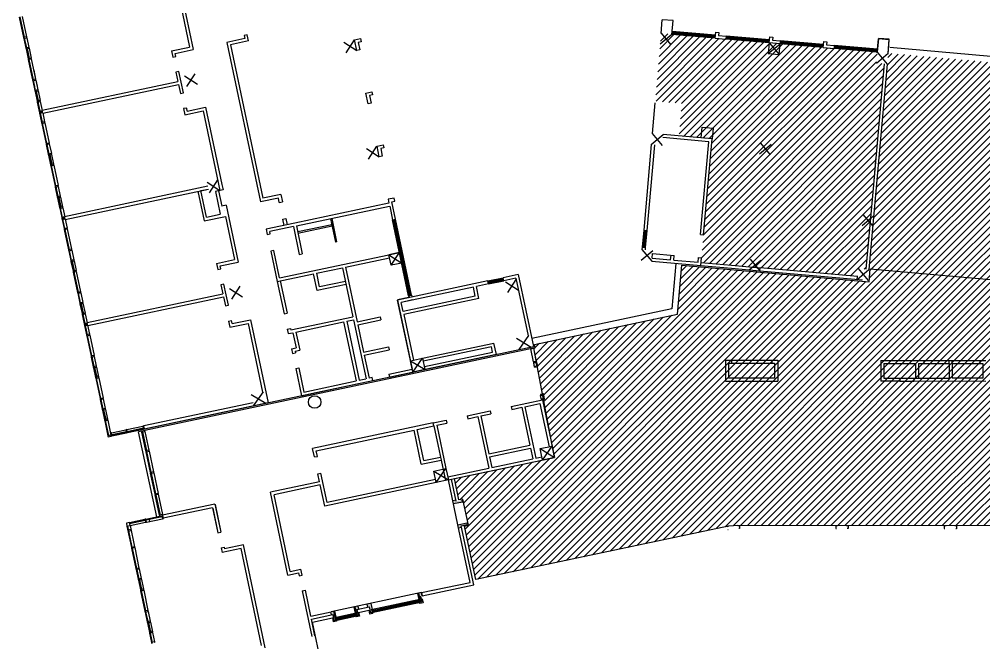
# Model space of a CAD drawing. Header units: millimetres. Extents: x -28081 to 142643, y -11740 to 128443.
# Drawn here: x -19255 to 42954, y 19248 to 59431 of the extents above; entities that cross this region are included whole.
import ezdxf

# ---------------------------------------------------------------- set-up
doc = ezdxf.new("R2010")
doc.units = ezdxf.units.MM
doc.header["$LTSCALE"] = 10
for name, color, linetype in [('A—\\M+5C3C5\\M+5B4B0', 135, 'Continuous'), ('A—\\M+5C7BD\\M+5CCE5', 7, 'Continuous'), ('E1-RI-5F$0$A-GLAZ', 140, 'Continuous'), ('E1-RI-5F$0$A-HOLE', 2, 'Continuous'), ('E1-RI-5F$0$A-WALL', 7, 'Continuous'), ('E1-RV-5F$0$$2$A-WALL', 7, 'Continuous'), ('E1-RW-3F$0$A-WALL', 7, 'Continuous'), ('XRE0$0$A-WALL', 7, 'Continuous')]:
    doc.layers.add(name, color=color, linetype=linetype)

msp = doc.modelspace()

# ---------------------------------------------------------------- hatches: boundary and pattern name
h = msp.add_hatch()
h.set_pattern_fill('ANSI31', color=8, scale=100, style=0)
edge = h.paths.add_edge_path()
edge.add_line((36090, 57307), (22144, 58539))
edge.add_line((22144, 58539), (21757, 54155))
edge.add_line((21757, 54155), (23475, 54003))
edge.add_line((23475, 54003), (23290, 51911))
edge.add_line((23290, 51911), (25432, 51722))
edge.add_line((25432, 51722), (24727, 43753))
edge.add_line((24727, 43753), (34813, 42861))
edge.add_line((34813, 42861), (34857, 43359))
edge.add_line((34857, 43359), (35355, 43315))
edge.add_line((35355, 43315), (36526, 56564))
edge.add_line((36526, 56564), (36028, 56608))
edge.add_line((36028, 56608), (36088, 57305))
h = msp.add_hatch()
h.set_pattern_fill('ANSI31', color=8, scale=100, style=0)
edge = h.paths.add_edge_path()
edge.add_line((36783, 57188), (35559, 43348))
edge.add_line((35559, 43348), (62752, 40943))
edge.add_line((62752, 40943), (63981, 54839))
edge.add_line((63981, 54839), (36787, 57245))
h = msp.add_hatch()
h.set_pattern_fill('ANSI31', color=8, scale=100, style=0)
h.paths.add_polyline_path([(10150, 23512), (9461, 26769), (9715, 26823), (9359, 28506), (9104, 28452), (8815, 29822), (15271, 31189), (13932, 38239), (14030, 38260), (13984, 38480), (23210, 40433), (23488, 43581), (35565, 42514), (35638, 43341), (62752, 40943), (62438, 37419), (61469, 37420), (61468, 36081), (61286, 36069), (61457, 26776), (27093, 26809), (26494, 26767), (10192, 23316)])
at = {"layer": 'A—\\M+5C7BD\\M+5CCE5'}
h = msp.add_hatch(color=18, dxfattribs=at)
h.paths.add_polyline_path([(8901, 28450), (8705, 28408), (8746, 28213), (9333, 28337), (9313, 28435), (8921, 28352)])
h.paths.add_polyline_path([(9644, 26869), (9623, 26967), (9036, 26843), (9078, 26647), (9273, 26689), (9253, 26787)])
h = msp.add_hatch(color=18, dxfattribs=at)
h.paths.add_polyline_path([(6690, 22474), (6495, 22432), (6618, 21851), (6716, 21872), (6634, 22257), (6732, 22278)])
h.paths.add_polyline_path([(3364, 21769), (3168, 21728), (3210, 21532), (3308, 21553), (3391, 21164), (3489, 21185)])
h = msp.add_hatch(color=18, dxfattribs=at)
h.paths.add_polyline_path([(2582, 21603), (2386, 21561), (2511, 20976), (2608, 20997), (2525, 21387), (2623, 21407)])
h.paths.add_polyline_path([(1016, 21271), (821, 21230), (862, 21034), (960, 21055), (1044, 20664), (1140, 20684)])

# ---------------------------------------------------------------- linework, layer by layer
msp.add_lwpolyline([(10150, 23512), (9461, 26769), (9715, 26823), (9359, 28506), (9104, 28452), (8815, 29822), (15271, 31189), (13932, 38239), (14030, 38260), (13984, 38480), (23210, 40433), (23488, 43581), (35565, 42514), (35638, 43341), (62752, 40943), (62438, 37419), (61469, 37420), (61468, 36081), (61286, 36069), (61457, 26776), (27093, 26809), (26494, 26767), (10192, 23316)], close=True)
at = {"layer": 'A—\\M+5C3C5\\M+5B4B0'}
for p, q in [((-19255, 59573), (-18978, 58262)), ((-19225, 59580), (-18948, 58269)), ((-18923, 58274), (-19201, 59585)), ((-19060, 59615), (-18782, 58304)), ((25635, 58272), (22844, 58512)), ((25641, 58338), (22850, 58579)), ((25647, 58405), (22856, 58645)), ((-18965, 58204), (-18833, 57578)), ((-18948, 58269), (-18923, 58274)), ((-18911, 58215), (-18936, 58210)), ((-18936, 58210), (-18803, 57584)), ((-18778, 57589), (-18911, 58215)), ((-18770, 58245), (-18637, 57619)), ((25629, 58206), (22839, 58446)), ((29116, 57905), (26327, 58146)), ((29122, 57972), (26333, 58212)), ((29128, 58038), (26338, 58278)), ((29133, 58105), (26344, 58345)), ((32609, 57672), (29819, 57912)), ((32615, 57738), (29824, 57978)), ((32621, 57804), (29830, 58045)), ((-18820, 57519), (-18688, 56893)), ((-18803, 57584), (-18778, 57589)), ((-18772, 57529), (-18639, 56903)), ((-18756, 57455), (-18706, 57465)), ((-18745, 57402), (-18756, 57455)), ((-18756, 57455), (-18655, 56978)), ((-18630, 56983), (-18731, 57460)), ((-18590, 56914), (-18722, 57540)), ((-18625, 57560), (-18492, 56934)), ((32604, 57605), (29813, 57845)), ((36090, 57305), (33301, 57545)), ((36096, 57371), (33307, 57612)), ((36102, 57438), (33313, 57678)), ((36107, 57504), (33318, 57744)), ((36902, 57635), (64016, 55238)), ((-18675, 56834), (-18398, 55523)), ((-18655, 56978), (-18605, 56988)), ((-18621, 56846), (-18646, 56840)), ((-18646, 56840), (-18368, 55529)), ((-18590, 56914), (-18639, 56903)), ((-18639, 56903), (-18590, 56914)), ((-18343, 55535), (-18621, 56846)), ((-18480, 56876), (-18202, 55565)), ((-18523, 56112), (-18398, 55523)), ((-18493, 56118), (-18368, 55529)), ((-18344, 55535), (-18468, 56123)), ((-18327, 56153), (-18203, 55565)), ((-18386, 55464), (-18253, 54838)), ((-18386, 55464), (-18306, 55091)), ((-18368, 55529), (-18344, 55535)), ((-18368, 55529), (-18343, 55535)), ((-18331, 55476), (-18356, 55471)), ((-18331, 55476), (-18356, 55471)), ((-18356, 55471), (-18223, 54845)), ((-18356, 55471), (-18276, 55095)), ((-18199, 54850), (-18331, 55476)), ((-18251, 55098), (-18331, 55476)), ((-18190, 55506), (-18058, 54880)), ((-18190, 55506), (-18108, 55118)), ((-18241, 54780), (-18108, 54153)), ((-18223, 54845), (-18199, 54850)), ((-18143, 54800), (-18192, 54790)), ((-18143, 54800), (-18192, 54790)), ((-18192, 54790), (-18177, 54715)), ((-18192, 54790), (-18060, 54164)), ((-18127, 54726), (-18143, 54800)), ((-18010, 54174), (-18143, 54800)), ((-18045, 54821), (-17913, 54195)), ((-18177, 54715), (-18127, 54726)), ((-18165, 54662), (-18177, 54715)), ((-18177, 54715), (-18076, 54238)), ((-18051, 54244), (-18152, 54721)), ((-18076, 54238), (-18026, 54249)), ((-18060, 54164), (-18076, 54238)), ((-18010, 54174), (-18060, 54164)), ((-18060, 54164), (-18010, 54174)), ((-18026, 54249), (-18010, 54174)), ((-17900, 54136), (-17777, 53555)), ((-18096, 54095), (-17970, 53498)), ((-18041, 54106), (-18066, 54101)), ((-18066, 54101), (-17940, 53504)), ((-17915, 53510), (-18041, 54106)), ((-17872, 53519), (-17970, 53498)), ((-17940, 53504), (-17915, 53510)), ((-17774, 53539), (-17872, 53519)), ((-17761, 53481), (-17774, 53539)), ((-17970, 53498), (-17957, 53439)), ((-17957, 53439), (-17859, 53460)), ((-17945, 53381), (-17818, 52784)), ((-17890, 53392), (-17915, 53387)), ((-17915, 53387), (-17788, 52790)), ((-17764, 52795), (-17890, 53392)), ((-17859, 53460), (-17761, 53481)), ((-17746, 53406), (-17623, 52825)), ((-17806, 52725), (-17528, 51414)), ((-17788, 52790), (-17764, 52795)), ((-17751, 52737), (-17776, 52731)), ((-17776, 52731), (-17499, 51420)), ((-17474, 51426), (-17751, 52737)), ((-17610, 52767), (-17333, 51456)), ((-17516, 51355), (-17383, 50729)), ((-17499, 51420), (-17474, 51426)), ((-17461, 51367), (-17486, 51362)), ((-17486, 51362), (-17354, 50736)), ((-17329, 50741), (-17461, 51367)), ((-17320, 51397), (-17188, 50771)), ((-17371, 50671), (-17238, 50045)), ((-17354, 50736), (-17329, 50741)), ((-17273, 50691), (-17323, 50681)), ((-17273, 50691), (-17323, 50681)), ((-17323, 50681), (-17307, 50606)), ((-17323, 50681), (-17190, 50055)), ((-17307, 50606), (-17257, 50617)), ((-17296, 50553), (-17307, 50606)), ((-17307, 50606), (-17206, 50129)), ((-17181, 50135), (-17282, 50612)), ((-17257, 50617), (-17273, 50691)), ((-17140, 50065), (-17273, 50691)), ((-17175, 50712), (-17043, 50086)), ((-17226, 49986), (-16949, 48675)), ((-17206, 50129), (-17156, 50140)), ((-17190, 50055), (-17206, 50129)), ((-17171, 49997), (-17196, 49992)), ((-17196, 49992), (-16919, 48681)), ((-17141, 50065), (-17190, 50055)), ((-17190, 50055), (-17141, 50065)), ((-16894, 48686), (-17171, 49997)), ((-17156, 50140), (-17140, 50065)), ((-17030, 50027), (-16753, 48716)), ((-16936, 48616), (-16804, 47990)), ((-16919, 48681), (-16894, 48686)), ((-16881, 48628), (-16906, 48622)), ((-16906, 48622), (-16774, 47996)), ((-16749, 48002), (-16881, 48628)), ((-16740, 48658), (-16608, 48031)), ((-16791, 47931), (-16659, 47305)), ((-16774, 47996), (-16749, 48002)), ((-16693, 47952), (-16743, 47942)), ((-16693, 47952), (-16743, 47942)), ((-16743, 47942), (-16727, 47867)), ((-16743, 47942), (-16610, 47315)), ((-16677, 47878), (-16693, 47952)), ((-16560, 47326), (-16693, 47952)), ((-16595, 47973), (-16463, 47347)), ((-16727, 47867), (-16678, 47877)), ((-16716, 47814), (-16727, 47867)), ((-16727, 47867), (-16626, 47390)), ((-16601, 47395), (-16702, 47872)), ((-16626, 47390), (-16577, 47400)), ((-16610, 47315), (-16626, 47390)), ((-16561, 47326), (-16610, 47315)), ((-16610, 47315), (-16561, 47326)), ((-16576, 47401), (-16560, 47326)), ((-16451, 47288), (-16328, 46707)), ((-16646, 47247), (-16520, 46650)), ((-16591, 47258), (-16616, 47253)), ((-16616, 47253), (-16490, 46656)), ((-16465, 46661), (-16591, 47258)), ((-16422, 46670), (-16520, 46650)), ((-16490, 46656), (-16465, 46661)), ((-16324, 46691), (-16422, 46670)), ((-16312, 46632), (-16324, 46691)), ((-16520, 46650), (-16507, 46591)), ((-16507, 46591), (-16410, 46612)), ((-16495, 46532), (-16369, 45936)), ((-16440, 46544), (-16465, 46539)), ((-16465, 46539), (-16339, 45942)), ((-16314, 45947), (-16440, 46544)), ((-16410, 46612), (-16312, 46632)), ((-16296, 46558), (-16173, 45977)), ((5859, 41615), (4823, 46507)), ((5924, 41629), (4888, 46521)), ((5989, 41643), (4954, 46534)), ((6054, 41657), (5019, 46548)), ((-16356, 45877), (-16079, 44566)), ((-16339, 45942), (-16314, 45947)), ((-16301, 45888), (-16326, 45883)), ((-16326, 45883), (-16049, 44572)), ((-16024, 44578), (-16301, 45888)), ((-16161, 45918), (-15883, 44607)), ((21021, 45837), (20924, 44742)), ((21021, 45837), (20924, 44742)), ((21088, 45832), (20991, 44736)), ((21088, 45832), (20991, 44736)), ((21154, 45826), (21057, 44730)), ((21154, 45826), (21057, 44730)), ((21221, 45820), (21124, 44724)), ((21221, 45820), (21124, 44724)), ((-16066, 44507), (-15934, 43881)), ((-16049, 44572), (-16024, 44578)), ((-16012, 44519), (-16036, 44514)), ((-16036, 44514), (-15904, 43887)), ((-15879, 43893), (-16012, 44519)), ((-15871, 44549), (-15738, 43923)), ((-15921, 43822), (-15789, 43196)), ((-15904, 43887), (-15879, 43893)), ((-15823, 43843), (-15873, 43833)), ((-15823, 43843), (-15873, 43833)), ((-15873, 43833), (-15857, 43758)), ((-15873, 43833), (-15740, 43207)), ((-15857, 43758), (-15808, 43769)), ((-15846, 43705), (-15857, 43758)), ((-15857, 43758), (-15756, 43281)), ((-15731, 43286), (-15832, 43763)), ((-15807, 43769), (-15823, 43843)), ((-15691, 43217), (-15823, 43843)), ((-15726, 43864), (-15593, 43238)), ((23091, 43697), (22836, 40763)), ((-15776, 43138), (-15499, 41827)), ((-15756, 43281), (-15707, 43292)), ((-15740, 43207), (-15756, 43281)), ((-15722, 43149), (-15746, 43144)), ((-15746, 43144), (-15469, 41833)), ((-15691, 43217), (-15740, 43207)), ((-15740, 43207), (-15691, 43217)), ((-15444, 41838), (-15722, 43149)), ((-15706, 43292), (-15691, 43217)), ((-15581, 43179), (-15303, 41868)), ((10971, 42570), (11949, 42777)), ((10971, 42570), (11949, 42777)), ((10985, 42504), (11963, 42712)), ((10985, 42504), (11963, 42712)), ((10999, 42439), (11977, 42646)), ((10999, 42439), (11977, 42646)), ((11013, 42374), (11991, 42581)), ((11013, 42374), (11991, 42581)), ((-15486, 41768), (-15354, 41142)), ((-15469, 41833), (-15444, 41838)), ((-15432, 41780), (-15457, 41774)), ((-15457, 41774), (-15324, 41148)), ((-15299, 41153), (-15432, 41780)), ((-15291, 41809), (-15158, 41183)), ((-15341, 41083), (-15209, 40457)), ((-15324, 41148), (-15299, 41153)), ((-15244, 41104), (-15293, 41093)), ((-15244, 41104), (-15293, 41093)), ((-15293, 41093), (-15277, 41019)), ((-15293, 41093), (-15160, 40467)), ((-15227, 41029), (-15243, 41104)), ((-15111, 40478), (-15243, 41104)), ((-15146, 41125), (-15013, 40498)), ((-15277, 41019), (-15228, 41029)), ((-15266, 40966), (-15277, 41019)), ((-15277, 41019), (-15176, 40542)), ((-15151, 40547), (-15252, 41024)), ((-15176, 40542), (-15127, 40552)), ((-15160, 40467), (-15176, 40542)), ((-15111, 40478), (-15160, 40467)), ((-15160, 40467), (-15111, 40478)), ((-15126, 40552), (-15111, 40478)), ((-15001, 40440), (-14878, 39859)), ((22836, 40763), (13803, 38851)), ((-15196, 40398), (-15070, 39802)), ((-15142, 40410), (-15167, 40405)), ((-15167, 40405), (-15040, 39808)), ((-15015, 39813), (-15142, 40410)), ((-14972, 39822), (-15070, 39802)), ((-14874, 39843), (-14972, 39822)), ((-14862, 39784), (-14874, 39843)), ((-15070, 39802), (-15058, 39743)), ((-15058, 39743), (-14960, 39764)), ((-15045, 39684), (-14919, 39087)), ((-15040, 39808), (-15015, 39813)), ((-14991, 39696), (-15015, 39690)), ((-15015, 39690), (-14889, 39094)), ((-14864, 39099), (-14991, 39696)), ((-14960, 39764), (-14862, 39784)), ((-14846, 39710), (-14723, 39129)), ((-14906, 39029), (-14629, 37718)), ((-14889, 39094), (-14864, 39099)), ((-14852, 39040), (-14877, 39035)), ((-14877, 39035), (-14599, 37724)), ((-14574, 37729), (-14852, 39040)), ((-14711, 39070), (-14433, 37759)), ((-14617, 37659), (-14484, 37033)), ((-14599, 37724), (-14574, 37729)), ((-14562, 37671), (-14587, 37665)), ((-14587, 37665), (-14454, 37039)), ((-14429, 37044), (-14562, 37671)), ((-14421, 37700), (-14288, 37074)), ((14006, 37360), (13918, 37342)), ((13918, 37342), (13930, 37283)), ((14113, 37383), (14006, 37360)), ((14126, 37325), (14113, 37383)), ((-14472, 36974), (-14339, 36348)), ((-14454, 37039), (-14429, 37044)), ((-14374, 36995), (-14423, 36984)), ((-14374, 36995), (-14423, 36984)), ((-14423, 36984), (-14407, 36910)), ((-14423, 36984), (-14291, 36358)), ((-14407, 36910), (-14358, 36920)), ((-14396, 36857), (-14407, 36910)), ((-14407, 36910), (-14306, 36433)), ((-14281, 36438), (-14382, 36915)), ((-14358, 36920), (-14373, 36995)), ((-14241, 36369), (-14373, 36995)), ((-14276, 37016), (-14143, 36389)), ((13930, 37283), (14126, 37325)), ((13988, 37011), (13930, 37283)), ((14096, 37318), (14071, 37313)), ((14071, 37313), (14119, 37088)), ((14144, 37093), (14096, 37318)), ((14183, 37053), (14126, 37325)), ((-14327, 36289), (-14049, 34978)), ((-14306, 36433), (-14257, 36443)), ((-14291, 36358), (-14306, 36433)), ((-14272, 36301), (-14297, 36296)), ((-14297, 36296), (-14019, 34985)), ((-14241, 36369), (-14291, 36358)), ((-14291, 36358), (-14241, 36369)), ((-13994, 34990), (-14272, 36301)), ((-14257, 36443), (-14241, 36369)), ((-14131, 36331), (-13853, 35020)), ((-14037, 34920), (-13904, 34294)), ((-14019, 34985), (-13994, 34990)), ((-13982, 34931), (-14007, 34926)), ((-14007, 34926), (-13874, 34300)), ((-13849, 34305), (-13982, 34931)), ((-13841, 34961), (-13708, 34335)), ((14363, 35238), (14559, 35280)), ((14451, 35257), (14363, 35238)), ((14363, 35238), (14375, 35180)), ((14375, 35180), (14571, 35221)), ((14433, 34908), (14375, 35180)), ((14559, 35280), (14451, 35257)), ((14541, 35215), (14516, 35210)), ((14516, 35210), (14564, 34985)), ((14589, 34990), (14541, 35215)), ((14571, 35221), (14559, 35280)), ((14629, 34949), (14571, 35221)), ((-13892, 34235), (-13759, 33609)), ((-13874, 34300), (-13849, 34305)), ((-13794, 34256), (-13843, 34245)), ((-13794, 34256), (-13843, 34245)), ((-13843, 34245), (-13827, 34171)), ((-13843, 34245), (-13711, 33619)), ((-13778, 34181), (-13793, 34256)), ((-13661, 33630), (-13793, 34256)), ((-13696, 34276), (-13563, 33650)), ((-13827, 34171), (-13778, 34181)), ((-13816, 34118), (-13827, 34171)), ((-13827, 34171), (-13726, 33694)), ((-13702, 33699), (-13803, 34176)), ((-13726, 33694), (-13677, 33704)), ((-13711, 33619), (-13726, 33694)), ((-13661, 33629), (-13711, 33619)), ((-13711, 33619), (-13661, 33629)), ((-13677, 33704), (-13661, 33630)), ((-13747, 33550), (-13543, 32586)), ((-13692, 33562), (-13717, 33556)), ((-13717, 33556), (-13513, 32593)), ((-13488, 32598), (-13692, 33562)), ((-13551, 33591), (-13347, 32628)), ((-13317, 32777), (-12378, 32976)), ((-12320, 32988), (-11282, 33208)), ((-11253, 33067), (-12290, 32847)), ((-12285, 32823), (-11247, 33042)), ((-12278, 32793), (-11241, 33012)), ((-11224, 33220), (-11282, 33208)), ((-11282, 33208), (-11241, 33012)), ((-11247, 33042), (-11253, 33067)), ((-11241, 33012), (-11182, 33025)), ((-11182, 33025), (-11224, 33220)), ((-13445, 32607), (-13543, 32586)), ((-13543, 32586), (-13530, 32528)), ((-13530, 32528), (-13432, 32548)), ((-13347, 32628), (-13445, 32607)), ((-13432, 32548), (-13335, 32569)), ((-13335, 32569), (-13347, 32628)), ((-12348, 32835), (-13288, 32636)), ((-13288, 32636), (-13282, 32611)), ((-13282, 32611), (-12343, 32810)), ((-13276, 32582), (-12337, 32780)), ((-12343, 32810), (-12348, 32835)), ((-12290, 32847), (-12285, 32823)), ((-11357, 32885), (-11556, 32843)), ((-10393, 27365), (-11556, 32843)), ((-11088, 31614), (-11345, 32827)), ((-11290, 32838), (-11315, 32833)), ((-11315, 32833), (-11059, 31625)), ((-11034, 31630), (-11290, 32838)), ((-11149, 32868), (-10892, 31655)), ((-10794, 30225), (-11077, 31560)), ((-11059, 31625), (-11034, 31630)), ((-11022, 31572), (-11047, 31566)), ((-11047, 31566), (-10764, 30231)), ((-10739, 30236), (-11022, 31572)), ((-10881, 31601), (-10598, 30266)), ((-10499, 28831), (-10781, 30166)), ((-10764, 30231), (-10739, 30236)), ((-10727, 30177), (-10752, 30172)), ((-10752, 30172), (-10469, 28837)), ((-10444, 28842), (-10727, 30177)), ((-10586, 30207), (-10303, 28872)), ((-10210, 27466), (-10486, 28772)), ((-10432, 28783), (-10456, 28778)), ((-10456, 28778), (-10180, 27472)), ((-10155, 27477), (-10432, 28783)), ((-10291, 28813), (-10014, 27507)), ((-11098, 27216), (-10197, 27407)), ((-10054, 27406), (-11091, 27186)), ((-11086, 27162), (-10049, 27381)), ((-10002, 27448), (-10061, 27436)), ((-10061, 27436), (-10019, 27240)), ((-10049, 27381), (-10054, 27406)), ((-9960, 27253), (-10002, 27448)), ((-12308, 26756), (-12019, 25391)), ((-12278, 26762), (-11990, 25397)), ((-11965, 25402), (-12254, 26767)), ((-12154, 26993), (-11156, 27204)), ((-11150, 27174), (-12148, 26963)), ((-12148, 26963), (-12143, 26938)), ((-12143, 26938), (-11145, 27149)), ((-12113, 26797), (-11115, 27008)), ((-12113, 26797), (-11824, 25432)), ((-11145, 27149), (-11150, 27174)), ((-11091, 27186), (-11086, 27162)), ((-11056, 27021), (-10019, 27240)), ((-10019, 27240), (-9960, 27253)), ((-12188, 26458), (-12213, 26453)), ((-12007, 25332), (-11730, 24021)), ((-11990, 25397), (-11965, 25402)), ((-11977, 25338), (-11700, 24028)), ((-11675, 24033), (-11952, 25344)), ((-11811, 25374), (-11534, 24063)), ((-11717, 23963), (-11585, 23336)), ((-11662, 23974), (-11687, 23969)), ((-11687, 23969), (-11555, 23343)), ((-11530, 23348), (-11662, 23974)), ((-11521, 24004), (-11389, 23378)), ((-11572, 23278), (-11440, 22652)), ((-11474, 23298), (-11524, 23288)), ((-11474, 23298), (-11524, 23288)), ((-11524, 23288), (-11508, 23213)), ((-11524, 23288), (-11391, 22662)), ((-11508, 23213), (-11458, 23224)), ((-11497, 23160), (-11508, 23213)), ((-11508, 23213), (-11407, 22736)), ((-11382, 22742), (-11483, 23219)), ((-11458, 23224), (-11474, 23298)), ((-11341, 22672), (-11474, 23298)), ((-11376, 23319), (-11244, 22693)), ((-11427, 22593), (-11150, 21282)), ((-11407, 22736), (-11357, 22747)), ((-11391, 22662), (-11407, 22736)), ((-11397, 22599), (-11120, 21288)), ((-11341, 22672), (-11391, 22662)), ((-11391, 22662), (-11341, 22672)), ((-11095, 21294), (-11372, 22604)), ((-11357, 22747), (-11341, 22672)), ((-11232, 22634), (-10954, 21323)), ((6435, 22423), (6518, 22034)), ((3447, 21380), (6577, 22047)), ((3489, 21185), (6618, 21851)), ((4087, 21448), (6591, 21982)), ((4101, 21383), (6604, 21917)), ((6560, 21839), (6572, 21780)), ((6787, 21826), (6572, 21780)), ((6735, 22073), (6787, 21826)), ((-11137, 21223), (-11005, 20597)), ((-11082, 21235), (-11107, 21230)), ((-11107, 21230), (-10975, 20603)), ((-10950, 20609), (-11082, 21235)), ((-10942, 21265), (-10809, 20639)), ((1098, 20880), (2469, 21170)), ((2626, 21204), (3291, 21345)), ((2626, 21204), (2680, 20951)), ((3291, 21345), (3345, 21093)), ((3461, 21315), (4028, 21436)), ((3475, 21250), (4042, 21371)), ((3560, 21138), (3547, 21197)), ((4014, 21501), (4056, 21305)), ((4073, 21514), (4115, 21318)), ((-10992, 20538), (-10860, 19912)), ((-10894, 20559), (-10944, 20549)), ((-10894, 20559), (-10944, 20549)), ((-10944, 20549), (-10928, 20474)), ((-10944, 20549), (-10811, 19923)), ((-10878, 20485), (-10894, 20559)), ((-10761, 19933), (-10894, 20559)), ((-10797, 20580), (-10664, 19954)), ((-339, 20575), (943, 20847)), ((2850, 5510), (-339, 20575)), ((943, 20847), (997, 20592)), ((1213, 20638), (997, 20592)), ((1112, 20814), (2483, 21105)), ((1126, 20749), (2497, 21040)), ((1139, 20684), (2511, 20975)), ((1200, 20697), (1213, 20638)), ((2452, 20962), (2464, 20905)), ((2680, 20951), (2464, 20905)), ((3560, 21138), (3345, 21093)), ((-10928, 20474), (-10878, 20485)), ((-10917, 20421), (-10928, 20474)), ((-10928, 20474), (-10827, 19997)), ((-10802, 20002), (-10903, 20479)), ((-10827, 19997), (-10777, 20008)), ((-10811, 19923), (-10827, 19997)), ((-10761, 19933), (-10811, 19923)), ((-10811, 19923), (-10761, 19933)), ((-10777, 20008), (-10761, 19933)), ((-10847, 19854), (-10721, 19257)), ((-10817, 19860), (-10691, 19263)), ((-10666, 19268), (-10793, 19865)), ((-10525, 19298), (-10721, 19257)), ((-10652, 19895), (-10525, 19298)), ((-10513, 19240), (-10525, 19298)), ((-10721, 19257), (-10709, 19198))]:
    msp.add_line(p, q, dxfattribs=at)
at = {"layer": 'A—\\M+5C3C5\\M+5B4B0', "extrusion": (7.74398e-26, 8.19673e-27, -1)}
for p, q in [((-18782, 58304), (-18978, 58262)), ((-18978, 58262), (-18965, 58204)), ((-18965, 58204), (-18770, 58245)), ((-18770, 58245), (-18782, 58304)), ((-18637, 57619), (-18833, 57578)), ((-18833, 57578), (-18820, 57519)), ((-18820, 57519), (-18625, 57560)), ((-18625, 57560), (-18637, 57619)), ((-18492, 56934), (-18688, 56893)), ((-18688, 56893), (-18675, 56834)), ((-18675, 56834), (-18480, 56876)), ((-18480, 56876), (-18492, 56934)), ((-18202, 55565), (-18398, 55523)), ((-18300, 55544), (-18398, 55523)), ((-18398, 55523), (-18386, 55464)), ((-18398, 55523), (-18386, 55464)), ((-18386, 55464), (-18190, 55506)), ((-18386, 55464), (-18288, 55485)), ((-18203, 55565), (-18300, 55544)), ((-18288, 55485), (-18190, 55506)), ((-18190, 55506), (-18203, 55565)), ((-18190, 55506), (-18202, 55565)), ((-18155, 54859), (-18253, 54838)), ((-18253, 54838), (-18241, 54780)), ((-18241, 54780), (-18143, 54800)), ((-18058, 54880), (-18155, 54859)), ((-18143, 54800), (-18045, 54821)), ((-18045, 54821), (-18058, 54880)), ((-18010, 54174), (-18108, 54153)), ((-18108, 54153), (-18096, 54095)), ((-17913, 54195), (-18010, 54174)), ((-17998, 54115), (-17900, 54136)), ((-17900, 54136), (-17913, 54195)), ((-18096, 54095), (-17998, 54115)), ((-17859, 53460), (-17957, 53439)), ((-17957, 53439), (-17945, 53381)), ((-17945, 53381), (-17847, 53401)), ((-17761, 53481), (-17859, 53460)), ((-17847, 53401), (-17749, 53422)), ((-17749, 53422), (-17761, 53481)), ((-17721, 52805), (-17818, 52784)), ((-17818, 52784), (-17806, 52725)), ((-17806, 52725), (-17708, 52746)), ((-17623, 52825), (-17721, 52805)), ((-17708, 52746), (-17610, 52767)), ((-17610, 52767), (-17623, 52825)), ((-17431, 51435), (-17528, 51414)), ((-17528, 51414), (-17516, 51355)), ((-17516, 51355), (-17418, 51376)), ((-17333, 51456), (-17431, 51435)), ((-17418, 51376), (-17320, 51397)), ((-17320, 51397), (-17333, 51456)), ((-17286, 50750), (-17383, 50729)), ((-17383, 50729), (-17371, 50671)), ((-17371, 50671), (-17273, 50691)), ((-17188, 50771), (-17286, 50750)), ((-17273, 50691), (-17175, 50712)), ((-17175, 50712), (-17188, 50771)), ((-17141, 50065), (-17238, 50045)), ((-17238, 50045), (-17226, 49986)), ((-17226, 49986), (-17128, 50007)), ((-17043, 50086), (-17141, 50065)), ((-17128, 50007), (-17030, 50027)), ((-17030, 50027), (-17043, 50086)), ((-16851, 48696), (-16949, 48675)), ((-16949, 48675), (-16936, 48616)), ((-16936, 48616), (-16838, 48637)), ((-16753, 48716), (-16851, 48696)), ((-16838, 48637), (-16740, 48658)), ((-16740, 48658), (-16753, 48716)), ((-16706, 48011), (-16804, 47990)), ((-16804, 47990), (-16791, 47931)), ((-16791, 47931), (-16693, 47952)), ((-16608, 48031), (-16706, 48011)), ((-16693, 47952), (-16595, 47973)), ((-16595, 47973), (-16608, 48031)), ((-16561, 47326), (-16659, 47305)), ((-16659, 47305), (-16646, 47247)), ((-16463, 47347), (-16561, 47326)), ((-16548, 47267), (-16451, 47288)), ((-16451, 47288), (-16463, 47347)), ((-16646, 47247), (-16548, 47267)), ((-16410, 46612), (-16507, 46591)), ((-16507, 46591), (-16495, 46532)), ((-16495, 46532), (-16397, 46553)), ((-16312, 46632), (-16410, 46612)), ((-16397, 46553), (-16299, 46574)), ((-16299, 46574), (-16312, 46632)), ((-16271, 45956), (-16369, 45936)), ((-16369, 45936), (-16356, 45877)), ((-16356, 45877), (-16258, 45898)), ((-16173, 45977), (-16271, 45956)), ((-16258, 45898), (-16161, 45918)), ((-16161, 45918), (-16173, 45977)), ((-15981, 44587), (-16079, 44566)), ((-16079, 44566), (-16066, 44507)), ((-16066, 44507), (-15968, 44528)), ((-15883, 44607), (-15981, 44587)), ((-15968, 44528), (-15871, 44549)), ((-15871, 44549), (-15883, 44607)), ((-15836, 43902), (-15934, 43881)), ((-15934, 43881), (-15921, 43822)), ((-15921, 43822), (-15823, 43843)), ((-15738, 43923), (-15836, 43902)), ((-15823, 43843), (-15726, 43864)), ((-15726, 43864), (-15738, 43923)), ((-15691, 43217), (-15789, 43196)), ((-15789, 43196), (-15776, 43138)), ((-15776, 43138), (-15679, 43158)), ((-15593, 43238), (-15691, 43217)), ((-15679, 43158), (-15581, 43179)), ((-15581, 43179), (-15593, 43238)), ((-15401, 41847), (-15499, 41827)), ((-15499, 41827), (-15486, 41768)), ((-15486, 41768), (-15389, 41789)), ((-15303, 41868), (-15401, 41847)), ((-15389, 41789), (-15291, 41809)), ((-15291, 41809), (-15303, 41868)), ((-15256, 41163), (-15354, 41142)), ((-15354, 41142), (-15341, 41083)), ((-15341, 41083), (-15244, 41104)), ((-15158, 41183), (-15256, 41163)), ((-15244, 41104), (-15146, 41125)), ((-15146, 41125), (-15158, 41183)), ((-15111, 40478), (-15209, 40457)), ((-15209, 40457), (-15196, 40398)), ((-15013, 40498), (-15111, 40478)), ((-15099, 40419), (-15001, 40440)), ((-15001, 40440), (-15013, 40498)), ((-15196, 40398), (-15099, 40419)), ((-14960, 39764), (-15058, 39743)), ((-15058, 39743), (-15045, 39684)), ((-15045, 39684), (-14947, 39705)), ((-14862, 39784), (-14960, 39764)), ((-14947, 39705), (-14850, 39726)), ((-14850, 39726), (-14862, 39784)), ((-14821, 39108), (-14919, 39087)), ((-14919, 39087), (-14906, 39029)), ((-14906, 39029), (-14809, 39049)), ((-14723, 39129), (-14821, 39108)), ((-14809, 39049), (-14711, 39070)), ((-14711, 39070), (-14723, 39129)), ((-14531, 37738), (-14629, 37718)), ((-14629, 37718), (-14617, 37659)), ((-14617, 37659), (-14519, 37680)), ((-14433, 37759), (-14531, 37738)), ((-14519, 37680), (-14421, 37700)), ((-14421, 37700), (-14433, 37759)), ((-14386, 37054), (-14484, 37033)), ((-14484, 37033), (-14472, 36974)), ((-14472, 36974), (-14374, 36995)), ((-14288, 37074), (-14386, 37054)), ((-14374, 36995), (-14276, 37016)), ((-14276, 37016), (-14288, 37074)), ((14173, 37099), (13978, 37058)), ((13978, 37058), (13990, 36999)), ((13990, 36999), (14186, 37041)), ((14186, 37041), (14173, 37099)), ((-14241, 36369), (-14339, 36348)), ((-14339, 36348), (-14327, 36289)), ((-14327, 36289), (-14229, 36310)), ((-14143, 36389), (-14241, 36369)), ((-14229, 36310), (-14131, 36331)), ((-14131, 36331), (-14143, 36389)), ((-13951, 34999), (-14049, 34978)), ((-14049, 34978), (-14037, 34920)), ((-14037, 34920), (-13939, 34940)), ((-13853, 35020), (-13951, 34999)), ((-13939, 34940), (-13841, 34961)), ((-13841, 34961), (-13853, 35020)), ((14619, 34996), (14423, 34955)), ((14423, 34955), (14436, 34896)), ((14436, 34896), (14631, 34937)), ((14631, 34937), (14619, 34996)), ((-13806, 34314), (-13904, 34294)), ((-13904, 34294), (-13892, 34235)), ((-13892, 34235), (-13794, 34256)), ((-13708, 34335), (-13806, 34314)), ((-13794, 34256), (-13696, 34276)), ((-13696, 34276), (-13708, 34335)), ((-13661, 33629), (-13759, 33609)), ((-13759, 33609), (-13747, 33550)), ((-13563, 33650), (-13661, 33629)), ((-13551, 33591), (-13563, 33650)), ((-13747, 33550), (-13649, 33571)), ((-13649, 33571), (-13551, 33591)), ((-12320, 32988), (-12378, 32976)), ((-12378, 32976), (-12337, 32780)), ((-12278, 32793), (-12320, 32988)), ((-13317, 32777), (-13376, 32765)), ((-13376, 32765), (-13335, 32569)), ((-13335, 32569), (-13276, 32582)), ((-13276, 32582), (-13317, 32777)), ((-12337, 32780), (-12278, 32793)), ((-11161, 32927), (-11357, 32885)), ((-11357, 32885), (-11345, 32827)), ((-11345, 32827), (-11149, 32868)), ((-11149, 32868), (-11161, 32927)), ((-10893, 31660), (-11089, 31619)), ((-11089, 31619), (-11077, 31560)), ((-11077, 31560), (-10881, 31601)), ((-10881, 31601), (-10893, 31660)), ((-10598, 30266), (-10794, 30225)), ((-10794, 30225), (-10781, 30166)), ((-10781, 30166), (-10586, 30207)), ((-10586, 30207), (-10598, 30266)), ((-10303, 28872), (-10499, 28831)), ((-10499, 28831), (-10486, 28772)), ((-10486, 28772), (-10291, 28813)), ((-10291, 28813), (-10303, 28872)), ((-10014, 27507), (-10210, 27466)), ((-10210, 27466), (-10197, 27407)), ((-10197, 27407), (-10002, 27449)), ((-10002, 27449), (-10014, 27507)), ((-12154, 26993), (-12350, 26951)), ((-12350, 26951), (-12308, 26756)), ((-12308, 26756), (-12113, 26797)), ((-12113, 26797), (-12154, 26993)), ((-11098, 27216), (-11156, 27204)), ((-11156, 27204), (-11115, 27008)), ((-11115, 27008), (-11056, 27021)), ((-11056, 27021), (-11098, 27216)), ((-12060, 26546), (-12255, 26505)), ((-12255, 26505), (-12243, 26446)), ((-12243, 26446), (-12047, 26488)), ((-12047, 26488), (-12060, 26546)), ((-11824, 25432), (-12019, 25391)), ((-12019, 25391), (-12007, 25332)), ((-12007, 25332), (-11811, 25374)), ((-11811, 25374), (-11824, 25432)), ((-11534, 24063), (-11730, 24021)), ((-11730, 24021), (-11717, 23963)), ((-11717, 23963), (-11521, 24004)), ((-11521, 24004), (-11534, 24063)), ((-11389, 23378), (-11585, 23336)), ((-11585, 23336), (-11572, 23278)), ((-11572, 23278), (-11376, 23319)), ((-11376, 23319), (-11389, 23378)), ((-11244, 22693), (-11440, 22652)), ((-11440, 22652), (-11427, 22593)), ((-11427, 22593), (-11232, 22634)), ((-11232, 22634), (-11244, 22693)), ((-10954, 21323), (-11150, 21282)), ((-11150, 21282), (-11137, 21223)), ((-11137, 21223), (-10942, 21265)), ((-10942, 21265), (-10954, 21323)), ((-10809, 20639), (-11005, 20597)), ((-11005, 20597), (-10992, 20538)), ((-10992, 20538), (-10797, 20580)), ((-10797, 20580), (-10809, 20639)), ((-10664, 19954), (-10860, 19912)), ((-10860, 19912), (-10847, 19854)), ((-10652, 19895), (-10664, 19954)), ((-10847, 19854), (-10652, 19895))]:
    msp.add_line(p, q, dxfattribs=at)
at = {"layer": 'A—\\M+5C7BD\\M+5CCE5'}
for p, q in [((-9354, 62773), (-8266, 57637)), ((-9085, 62473), (-8029, 57483)), ((-4703, 58187), (-5877, 57939)), ((-5877, 57939), (-3702, 47666)), ((-4466, 58033), (-5640, 57785)), ((-4549, 58424), (-4745, 58383)), ((-4745, 58383), (-4703, 58187)), ((-4466, 58033), (-4549, 58424)), ((-9441, 57389), (-8266, 57637)), ((-9441, 57389), (-9358, 56997)), ((-9204, 57234), (-8029, 57483)), ((-9162, 57039), (-9204, 57234)), ((-5640, 57785), (-3548, 47903)), ((-9358, 56997), (-9162, 57039)), ((-8955, 56060), (-9151, 56019)), ((-9151, 56019), (-9027, 55432)), ((-8810, 55376), (-8955, 56060)), ((36725, 56546), (35554, 43298)), ((36526, 56564), (35795, 48296)), ((-17782, 53578), (-9026, 55432)), ((-8665, 54691), (-8810, 55376)), ((-17741, 53383), (-8985, 55236)), ((-8985, 55236), (-8861, 54649)), ((-8861, 54649), (-8665, 54691)), ((-8458, 53713), (-8654, 53671)), ((-8654, 53671), (-8571, 53280)), ((-8571, 53280), (-7396, 53528)), ((-8417, 53517), (-8458, 53713)), ((-8417, 53517), (-7242, 53766)), ((-7396, 53528), (-6309, 48392)), ((-7242, 53766), (-6186, 48776)), ((21748, 54055), (21572, 52063)), ((25215, 51540), (22251, 51802)), ((25215, 51540), (22251, 51802)), ((25432, 51722), (22269, 52001)), ((25432, 51722), (22269, 52001)), ((24886, 45546), (25432, 51722)), ((24886, 45546), (25432, 51722)), ((21510, 51366), (21021, 45837)), ((21510, 51366), (21021, 45837)), ((21709, 51348), (21221, 45820)), ((21709, 51348), (21221, 45820)), ((24686, 45564), (25215, 51540)), ((24686, 45564), (25215, 51540)), ((35998, 50587), (35813, 48495)), ((-16332, 46730), (-7087, 48687)), ((-6186, 48776), (-6113, 48434)), ((-16291, 46535), (-7046, 48492)), ((-7730, 48347), (-7327, 46439)), ((-7535, 48388), (-7046, 48492)), ((-7172, 46676), (-7535, 48388)), ((-6309, 48392), (-6603, 48330)), ((-6603, 48330), (-6292, 46863)), ((-6113, 48434), (-6407, 48371)), ((-6407, 48371), (-6200, 47393)), ((-2545, 47911), (-3702, 47666)), ((-2390, 48148), (-3548, 47903)), ((-2483, 47618), (-2545, 47911)), ((-2390, 48148), (-2287, 47659)), ((4932, 47910), (4541, 47827)), ((4973, 47714), (4932, 47910)), ((35795, 48296), (35355, 43315)), ((-5906, 47455), (-6200, 47393)), ((-5906, 47455), (-5130, 43787)), ((-2483, 47618), (-2287, 47659)), ((4592, 47582), (-1473, 46298)), ((-1383, 46113), (4634, 47387)), ((4541, 47827), (4592, 47582)), ((4637, 47387), (4823, 46507)), ((4778, 47673), (4973, 47714)), ((5019, 46548), (4781, 47673)), ((-7327, 46439), (-5957, 46729)), ((-7172, 46676), (-6292, 46863)), ((-6040, 47120), (-6040, 47120)), ((-5957, 46729), (-5367, 43941)), ((-1473, 46298), (-3332, 45905)), ((-1578, 46072), (-3095, 45751)), ((-2255, 46542), (-2059, 46583)), ((-2172, 46150), (-2255, 46542)), ((-2059, 46583), (-1976, 46192)), ((-1578, 46072), (-1195, 44262)), ((-1383, 46113), (-999, 44303)), ((903, 46188), (-1298, 45722)), ((924, 46090), (-1278, 45624)), ((818, 46579), (1139, 45063)), ((1237, 45083), (916, 46600)), ((4823, 46507), (5019, 46548)), ((4823, 46507), (5016, 46547)), ((-3332, 45905), (-3260, 45562)), ((-3260, 45562), (-3064, 45604)), ((-3064, 45604), (-3095, 45751)), ((21021, 45837), (21221, 45820)), ((21021, 45837), (21221, 45820)), ((24686, 45564), (24886, 45546)), ((24686, 45564), (24886, 45546)), ((1237, 45083), (1139, 45063)), ((-2836, 44528), (-3032, 44486)), ((-3032, 44486), (-2618, 42530)), ((-2463, 42767), (-2836, 44528)), ((-2463, 42767), (4581, 44258)), ((-1195, 44262), (-999, 44303)), ((5266, 44401), (4583, 44258)), ((20924, 44742), (20911, 44592)), ((20924, 44742), (20911, 44592)), ((20924, 44742), (21124, 44724)), ((20924, 44742), (21124, 44724)), ((21124, 44724), (21110, 44575)), ((21124, 44724), (21110, 44575)), ((21565, 44033), (21591, 44331)), ((21565, 44033), (21591, 44331)), ((21591, 44331), (22985, 44208)), ((21591, 44331), (22985, 44208)), ((21591, 44331), (22985, 44208)), ((21591, 44331), (22985, 44208)), ((22760, 43927), (22786, 44226)), ((22760, 43927), (22786, 44226)), ((22959, 43909), (22985, 44208)), ((22959, 43909), (22985, 44208)), ((-6541, 43692), (-5367, 43941)), ((-6541, 43692), (-6479, 43399)), ((-6541, 43692), (-6458, 43301)), ((-6304, 43538), (-5130, 43787)), ((1787, 43462), (4622, 44062)), ((21547, 43833), (24710, 43554)), ((21547, 43833), (24710, 43554)), ((21565, 44033), (22760, 43927)), ((21565, 44033), (22760, 43927)), ((22959, 43909), (24528, 43771)), ((22959, 43909), (24528, 43771)), ((24528, 43771), (24554, 44069)), ((24528, 43771), (24554, 44069)), ((24554, 44069), (24554, 44069)), ((24554, 44069), (24754, 44052)), ((24554, 44069), (24554, 44069)), ((24554, 44069), (24754, 44052)), ((24685, 43556), (26677, 43380)), ((24702, 43755), (26694, 43579)), ((24710, 43554), (24754, 44052)), ((24710, 43554), (24754, 44052)), ((26694, 43579), (28537, 43416)), ((-6458, 43301), (-6263, 43342)), ((-6263, 43342), (-6304, 43538)), ((-2618, 42530), (-270, 43027)), ((-39, 41951), (-267, 43027)), ((-74, 43068), (1592, 43421)), ((115, 42188), (-71, 43069)), ((1592, 43421), (2261, 40257)), ((1787, 43462), (2533, 39940)), ((12928, 42984), (11950, 42777)), ((12928, 42984), (11950, 42777)), ((12928, 42984), (13912, 38337)), ((12928, 42984), (13912, 38337)), ((26677, 43380), (28520, 43217)), ((27491, 43509), (27491, 43509)), ((28520, 43217), (28537, 43416)), ((28520, 43218), (35144, 42631)), ((34813, 42861), (28537, 43417)), ((-6056, 42364), (-6251, 42323)), ((-6251, 42323), (-6127, 41736)), ((-5911, 41679), (-6056, 42364)), ((-2615, 42530), (-2173, 40442)), ((-2419, 42572), (-1977, 40484)), ((1819, 42344), (-39, 41951)), ((1778, 42540), (115, 42188)), ((10971, 42570), (5150, 41337)), ((10971, 42570), (5150, 41337)), ((11013, 42374), (10231, 42208)), ((11013, 42374), (10231, 42208)), ((11013, 42374), (10971, 42570)), ((11013, 42374), (10971, 42570)), ((11991, 42581), (11950, 42777)), ((11991, 42581), (11950, 42777)), ((12774, 42747), (11991, 42581)), ((12774, 42747), (11991, 42581)), ((12774, 42747), (13561, 39029)), ((12774, 42747), (13561, 39029)), ((34795, 42662), (34813, 42861)), ((-14883, 39882), (-6127, 41736)), ((10035, 42167), (5387, 41183)), ((10035, 42167), (5387, 41183)), ((10159, 41580), (10035, 42167)), ((10159, 41580), (10035, 42167)), ((10396, 41426), (10231, 42208)), ((10396, 41426), (10231, 42208)), ((-14841, 39686), (-6086, 41540)), ((-6086, 41540), (-5962, 40953)), ((-5766, 40994), (-5911, 41679)), ((5148, 41337), (6090, 36886)), ((6080, 36935), (5148, 41337)), ((5882, 41492), (5151, 41338)), ((5511, 40596), (5387, 41183)), ((5511, 40596), (5387, 41183)), ((6119, 41338), (5388, 41183)), ((10159, 41580), (5511, 40596)), ((10159, 41580), (5511, 40596)), ((10396, 41426), (5553, 40400)), ((10396, 41426), (5553, 40400)), ((5859, 41615), (6054, 41657)), ((6051, 41656), (5859, 41615)), ((5859, 41615), (5885, 41493)), ((6054, 41657), (6080, 41534)), ((-5962, 40953), (-5766, 40994)), ((-2173, 40442), (-1977, 40484)), ((-5754, 39975), (-5559, 40016)), ((-5754, 39975), (-5672, 39583)), ((-5672, 39583), (-4497, 39832)), ((-5517, 39820), (-5559, 40016)), ((-5517, 39820), (-4343, 40069)), ((-4497, 39832), (-3560, 35405)), ((-4343, 40069), (-3209, 34713)), ((-1750, 39407), (2259, 40256)), ((-1415, 39274), (1667, 39926)), ((1667, 39926), (2473, 36120)), ((1863, 39968), (2300, 40060)), ((1863, 39968), (2668, 36161)), ((2303, 40061), (3109, 36254)), ((2533, 39940, 0), (4015, 40254, 0)), ((2533, 39940, 0), (4015, 40254, 0)), ((2574, 39744), (4056, 40058)), ((2574, 39744), (4056, 40058)), ((4015, 40254, 0), (4056, 40058, 0)), ((4015, 40254, 0), (4056, 40058, 0)), ((5553, 40400), (6172, 37465)), ((-1967, 39464), (-1771, 39505)), ((-1967, 39464), (-1904, 39170)), ((-1904, 39170), (-1611, 39232)), ((-1771, 39505), (-1750, 39407)), ((-1611, 39232), (-1404, 38254)), ((-1415, 39274), (-1167, 38100)), ((2574, 39744), (2947, 37983)), ((2574, 39744), (2947, 37983)), ((-1697, 38192), (-1404, 38254)), ((-1697, 38192), (-1635, 37898)), ((-1460, 38038), (-1167, 38100)), ((-1460, 38038), (-1440, 37940)), ((2947, 37983), (4559, 38325)), ((2988, 37788), (4600, 38129)), ((4559, 38325), (4600, 38129)), ((6762, 37590), (11360, 38563)), ((6762, 37590), (11360, 38563)), ((11206, 38326), (6804, 37394)), ((11206, 38326), (6804, 37394)), ((6876, 37052), (11278, 37984)), ((6876, 37052), (11278, 37984)), ((11278, 37984), (11206, 38326)), ((11278, 37984), (11206, 38326)), ((11516, 37830), (11360, 38563)), ((11516, 37830), (11360, 38563)), ((13737, 38198), (13932, 38239)), ((13918, 37342), (13737, 38198)), ((13766, 38306), (13912, 38337)), ((13766, 38306), (13912, 38337)), ((14113, 37383), (13932, 38239)), ((-1635, 37898), (-1440, 37940)), ((2988, 37788), (3304, 36296)), ((11516, 37830), (6917, 36856)), ((11516, 37830), (6917, 36856)), ((13918, 37342), (14113, 37383)), ((26294, 37460), (26292, 36110)), ((26294, 37460), (26694, 37460)), ((26694, 37460), (29294, 37457)), ((26694, 37460), (26694, 37260)), ((29294, 37457), (29669, 37456)), ((29294, 37457), (29294, 37257)), ((29669, 37456), (29667, 36106)), ((36319, 37448), (36317, 36098)), ((36319, 37448), (39119, 37445)), ((39119, 37445), (40719, 37443)), ((39119, 37245), (39119, 37445)), ((40719, 37443), (40819, 37443)), ((40719, 37243), (40719, 37443)), ((40819, 37443), (40919, 37443)), ((40919, 37443), (42719, 37441)), ((40919, 37243), (40919, 37443)), ((42719, 37441), (43094, 37440)), ((42719, 37241), (42719, 37441)), ((-1427, 36920), (-1232, 36962)), ((-1427, 36920), (-1057, 35168)), ((-1232, 36962), (-902, 35405)), ((4576, 36565), (6090, 36886)), ((26494, 37260), (26492, 36310)), ((26494, 37260), (26694, 37260)), ((26694, 37260), (29294, 37257)), ((29294, 37257), (29469, 37256)), ((29469, 37256), (29467, 36306)), ((36519, 37248), (36517, 36298)), ((36519, 37248), (38544, 37246)), ((38544, 37246), (38543, 36296)), ((38744, 37245), (38743, 36295)), ((38744, 37245), (39119, 37245)), ((39119, 37245), (40719, 37243)), ((40719, 37243), (40717, 36293)), ((40919, 37243), (40918, 36293)), ((40919, 37243), (42719, 37241)), ((42719, 37241), (42894, 37240)), ((42894, 37240), (42893, 36291)), ((-902, 35405), (2473, 36120, 0)), ((-420, 35303), (3541, 36142)), ((2668, 36161, 0), (3106, 36254, 0)), ((3500, 36337), (3304, 36296)), ((3541, 36142), (3500, 36337)), ((4576, 36565), (4617, 36369)), ((4617, 36369), (6132, 36690)), ((26292, 36110), (29667, 36106)), ((29468, 36306), (26492, 36310)), ((37543, 36097), (36317, 36098)), ((36517, 36298), (40717, 36293)), ((37543, 36296), (37543, 36097)), ((37543, 36097), (38443, 36097)), ((38443, 36296), (38443, 36096)), ((43093, 36090), (38443, 36096)), ((38493, 36296), (40718, 36293)), ((42893, 36291), (40918, 36293)), ((-1053, 35169, 0), (2515, 35924, 0)), ((-3209, 34713), (-13335, 32569)), ((-4180, 34711), (-11224, 33220)), ((7440, 33415), (-337, 31769)), ((6406, 32992), (7482, 33219)), ((6830, 30986), (6406, 32992)), ((7482, 33219), (7440, 33415)), ((-100, 31614), (6210, 32950)), ((6676, 30749), (6210, 32950)), ((-221, 31218), (-337, 31769)), ((-221, 31218), (-25, 31260)), ((-25, 31260), (-100, 31614)), ((6830, 30986), (7907, 31214)), ((6676, 30749), (7948, 31018)), ((7, 30142), (203, 30184)), ((119, 29616), (7, 30142)), ((604, 28288), (203, 30184)), ((119, 29616), (-3061, 28943)), ((160, 29421), (-2824, 28789)), ((450, 28051), (160, 29421)), ((7640, 29573), (450, 28051)), ((7599, 29769), (604, 28288)), ((9036, 26843), (8423, 29739)), ((8918, 28363), (8618, 29780)), ((-1933, 23611), (-3061, 28943)), ((-1778, 23848), (-2824, 28789)), ((-6632, 28187), (-10007, 27473)), ((-6632, 28187), (-6249, 26377)), ((-6625, 28157), (-6249, 26377)), ((8705, 28408), (8901, 28450)), ((8746, 28213), (9333, 28337)), ((9333, 28337), (9313, 28435)), ((-6786, 27950), (-9966, 27277)), ((-6786, 27950), (-6444, 26336)), ((-6780, 27920), (-6444, 26336)), ((-10841, 27067), (-10882, 27262)), ((9036, 26843), (9623, 26967)), ((9821, 23135), (9036, 26843)), ((10058, 22981), (9252, 26787)), ((9253, 26787), (9644, 26869)), ((9623, 26967), (9644, 26869)), ((26400, 26747), (26494, 26767)), ((27093, 26809), (27206, 26809)), ((27206, 26809), (27206, 26609)), ((33406, 26809), (33406, 26609)), ((33406, 26809), (33525, 26809)), ((34093, 26801), (34206, 26801)), ((34206, 26801), (34206, 26601)), ((40406, 26801), (40406, 26601)), ((40406, 26801), (40525, 26801)), ((41093, 26793), (41206, 26793)), ((41206, 26793), (41206, 26593)), ((-6444, 26336), (-6249, 26377)), ((9077, 26647), (9273, 26689)), ((26442, 26551), (26461, 26555)), ((27206, 26609), (27156, 26609)), ((33406, 26609), (33456, 26609)), ((34206, 26601), (34156, 26601)), ((40406, 26601), (40456, 26601)), ((41206, 26593), (41156, 26593)), ((-4798, 25558), (-6021, 25301)), ((-3390, 18911), (-4798, 25558)), ((-6237, 25358), (-6042, 25399)), ((-6237, 25358), (-6042, 25399)), ((-6237, 25358), (-6175, 25064)), ((-6237, 25358), (-6175, 25064)), ((-4952, 25321), (-6175, 25064)), ((-6042, 25399), (-6021, 25301)), ((-6042, 25399), (-6021, 25301)), ((-3627, 19065), (-4952, 25321)), ((-1933, 23611), (-1248, 23756)), ((-1778, 23848), (-1094, 23993)), ((-1248, 23756), (-1206, 23561)), ((-1011, 23602), (-1094, 23993)), ((-1206, 23561), (-1011, 23602)), ((6690, 22476), (9821, 23135)), ((-999, 22582), (-804, 22624)), ((-999, 22582), (-378, 19647)), ((-452, 20961), (-804, 22624)), ((6690, 22476), (860, 21238)), ((6495, 22432), (6618, 21851)), ((6690, 22474), (6732, 22278)), ((6732, 22277), (6690, 22472)), ((6732, 22277), (10058, 22981)), ((3423, 21781), (3506, 21393)), ((6716, 21872), (6618, 21851)), ((6634, 22257), (6716, 21872)), ((-452, 20961), (860, 21238)), ((821, 21230), (862, 21034)), ((918, 21251), (918, 21251)), ((1016, 21271), (1140, 20684)), ((1075, 21284), (1158, 20893)), ((2327, 21549), (2411, 21158)), ((2386, 21561), (2511, 20976)), ((2484, 21582), (2484, 21582)), ((2525, 21387), (3308, 21553)), ((2525, 21387), (2608, 20997)), ((2582, 21603), (2623, 21407)), ((3168, 21727), (3210, 21532)), ((3266, 21748), (3266, 21748)), ((3308, 21553), (3391, 21164)), ((3489, 21185), (3391, 21164)), ((-410, 20765), (960, 21055)), ((-182, 19689), (-410, 20765)), ((960, 21056), (1044, 20664)), ((966, 21026), (1064, 21046)), ((1139, 20684), (1044, 20664)), ((2608, 20997), (2511, 20976))]:
    msp.add_line(p, q, dxfattribs=at)
for points in [[(2369, 58100), (2760, 58183), (2802, 57987), (2606, 57946), (2710, 57456), (2514, 57415), (2369, 58100)], [(29117, 57921), (29055, 57224), (29753, 57163), (29814, 57860), (29117, 57921)], [(3094, 54676), (3485, 54759), (3527, 54563), (3331, 54521), (3434, 54032), (3239, 53991), (3094, 54676)], [(24796, 52481), (25493, 52419), (25432, 51722), (24734, 51784), (24796, 52481)], [(3819, 51252), (4210, 51334), (4251, 51139), (4056, 51097), (4159, 50608), (3964, 50567), (3819, 51252)], [(4581, 44258), (5266, 44403), (5410, 43718), (4726, 43573), (4581, 44258)], [(5976, 37424), (6759, 37589), (6914, 36856), (6132, 36690), (5976, 37424)]]:
    msp.add_lwpolyline(points, dxfattribs=at)
msp.add_circle((-204, 34761), 400, dxfattribs=at)
at = {"layer": 'Defpoints'}
for p, q in [((22144, 58538), (22780, 57779)), ((1683, 57955), (2513, 57415)), ((1828, 57270), (2368, 58100)), ((22082, 57841), (22841, 58476)), ((29055, 57224), (29814, 57860)), ((29117, 57921), (29753, 57163)), ((36028, 56608), (36787, 57243)), ((36090, 57305), (36725, 56546)), ((-8589, 55780), (-7759, 55240)), ((-8444, 55095), (-7904, 55925)), ((21510, 51366), (22269, 52001)), ((21572, 52063), (22207, 51304)), ((3133, 51107), (3963, 50567)), ((3278, 50422), (3818, 51252)), ((28483, 50749), (29242, 51385)), ((28545, 51447), (29180, 50688)), ((-7139, 48932), (-6309, 48392)), ((-6994, 48247), (-6454, 49077)), ((35103, 46149), (35862, 46784)), ((35165, 46846), (35801, 46087)), ((4583, 44258), (5413, 43718)), ((4728, 43573), (5268, 44403)), ((20850, 43895), (21609, 44531)), ((20911, 44592), (21547, 43833)), ((27822, 43279), (28581, 43914)), ((27884, 43976), (28520, 43217)), ((34795, 42662), (35554, 43298)), ((34857, 43359), (35492, 42600)), ((12109, 42504), (12939, 41964)), ((12254, 41819), (12794, 42649)), ((-5689, 42084), (-4860, 41544)), ((-5544, 41399), (-5005, 42229)), ((12827, 38874), (13765, 38306)), ((12982, 38140), (13609, 39040)), ((5979, 37424), (6917, 36856)), ((6134, 36690), (6761, 37590)), ((-4294, 35250), (-3356, 34682)), ((-4138, 34516), (-3511, 35415)), ((14333, 31757), (15271, 31189)), ((14489, 31023), (15116, 31922)), ((7485, 30307), (8423, 29739)), ((7641, 29573), (8268, 30473))]:
    msp.add_line(p, q, dxfattribs=at)
at = {"layer": 'E1-RI-5F$0$A-GLAZ'}
for p, q in [((-11952, 25344), (-11977, 25338)), ((-11700, 24028), (-11675, 24033)), ((-11555, 23343), (-11530, 23348)), ((-11372, 22604), (-11397, 22599)), ((-11120, 21288), (-11095, 21294)), ((-10975, 20603), (-10950, 20609)), ((-10793, 19865), (-10817, 19860)), ((-10691, 19263), (-10666, 19268))]:
    msp.add_line(p, q, dxfattribs=at)
at = {"layer": 'E1-RI-5F$0$A-HOLE', "linetype": 'Continuous'}
for p, q in [((-11182, 33025), (13912, 38337)), ((14030, 38260), (-11161, 32927)), ((14030, 38260), (13932, 38239))]:
    msp.add_line(p, q, dxfattribs=at)
at = {"layer": 'E1-RI-5F$0$A-WALL'}
for p, q in [((22142, 58506), (22219, 59403)), ((22917, 59343), (22219, 59403)), ((22837, 58421), (22917, 59343)), ((25629, 58206), (26327, 58146)), ((36088, 57273), (36165, 58170)), ((36862, 58110), (36165, 58170)), ((36783, 57188), (36862, 58110)), ((32604, 57605), (33301, 57545)), ((33052, 57567), (33301, 57545))]:
    msp.add_line(p, q, dxfattribs=at)
for points in [[(25629, 58206), (25664, 58604), (25863, 58587), (25846, 58388), (26344, 58345), (26327, 58146)], [(29116, 57905), (29150, 58304), (29350, 58287), (29333, 58087), (29831, 58045), (29814, 57845)], [(32604, 57605), (32638, 58004), (32837, 57987), (32820, 57787), (33318, 57744), (33301, 57545)], [(36787, 57245), (36864, 58142), (36167, 58202), (36090, 57305)]]:
    msp.add_lwpolyline(points, dxfattribs=at)
at = {"layer": 'E1-RV-5F$0$$2$A-WALL'}
for p, q in [((12479, 34482), (14484, 34906)), ((12479, 34482), (14484, 34906)), ((12479, 34482), (14484, 34906)), ((14484, 34906), (15271, 31189)), ((14484, 34906), (15271, 31189)), ((12479, 34482), (12520, 34286)), ((12479, 34482), (12520, 34286)), ((12520, 34286), (13156, 34421)), ((12520, 34286), (13156, 34421)), ((13156, 34421), (13674, 31975)), ((13156, 34421), (13674, 31975)), ((13352, 34462), (14330, 34669)), ((13352, 34462), (14330, 34669)), ((13352, 34462), (14056, 31136)), ((13352, 34462), (14056, 31136)), ((14330, 34669), (14920, 31881)), ((14330, 34669), (14920, 31881)), ((9642, 33881), (11109, 34192)), ((9642, 33881), (11109, 34192)), ((9642, 33881), (9683, 33685)), ((9642, 33881), (9683, 33685)), ((9683, 33685), (10319, 33820)), ((9683, 33685), (10319, 33820)), ((10319, 33820), (11023, 30494)), ((10319, 33820), (11023, 30494)), ((10515, 33861), (11151, 33996)), ((10515, 33861), (11151, 33996)), ((10515, 33861), (11033, 31416)), ((10515, 33861), (11033, 31416)), ((11109, 34192), (11151, 33996)), ((11109, 34192), (11151, 33996)), ((7441, 33415), (8272, 33591)), ((7441, 33415), (8272, 33591)), ((7482, 33219), (8228, 29697)), ((7482, 33219), (8228, 29697)), ((7678, 33261), (8314, 33395)), ((7678, 33261), (8314, 33395)), ((7678, 33261), (8268, 30473)), ((7678, 33261), (8268, 30473)), ((8272, 33591), (8314, 33395)), ((8272, 33591), (8314, 33395)), ((11033, 31416), (13674, 31975)), ((11033, 31416), (13674, 31975)), ((11074, 31220), (13715, 31779)), ((11074, 31220), (13715, 31779)), ((13715, 31779), (13860, 31094)), ((13715, 31779), (13860, 31094)), ((8423, 29739), (15271, 31189)), ((8423, 29739), (15271, 31189)), ((11074, 31220), (11219, 30535)), ((11074, 31220), (11219, 30535)), ((14056, 31136), (14447, 31219)), ((14056, 31136), (14447, 31219)), ((8382, 29935), (11023, 30494)), ((8382, 29935), (11023, 30494)), ((11219, 30535), (13860, 31094)), ((11219, 30535), (13860, 31094))]:
    msp.add_line(p, q, dxfattribs=at)
for points in [[(14333, 31757), (15116, 31922), (15271, 31189), (14489, 31023)], [(14333, 31757), (15116, 31922), (15271, 31189), (14489, 31023)], [(7485, 30307), (8268, 30473), (8423, 29739), (7641, 29573)], [(7485, 30307), (8268, 30473), (8423, 29739), (7641, 29573)]]:
    msp.add_lwpolyline(points, close=True, dxfattribs=at)
at = {"layer": 'E1-RW-3F$0$A-WALL'}
for p, q in [((2533, 39940, 0), (4015, 40254, 0)), ((2574, 39744), (4056, 40058)), ((4015, 40254, 0), (4056, 40058, 0)), ((2574, 39744), (2947, 37983))]:
    msp.add_line(p, q, dxfattribs=at)
at = {"layer": 'XRE0$0$A-WALL'}
for p, q in [((2532, 39940, 0), (4014, 40254, 0)), ((2574, 39744), (4056, 40058)), ((4014, 40254, 0), (4056, 40058, 0))]:
    msp.add_line(p, q, dxfattribs=at)

doc.saveas('drawing.dxf')
